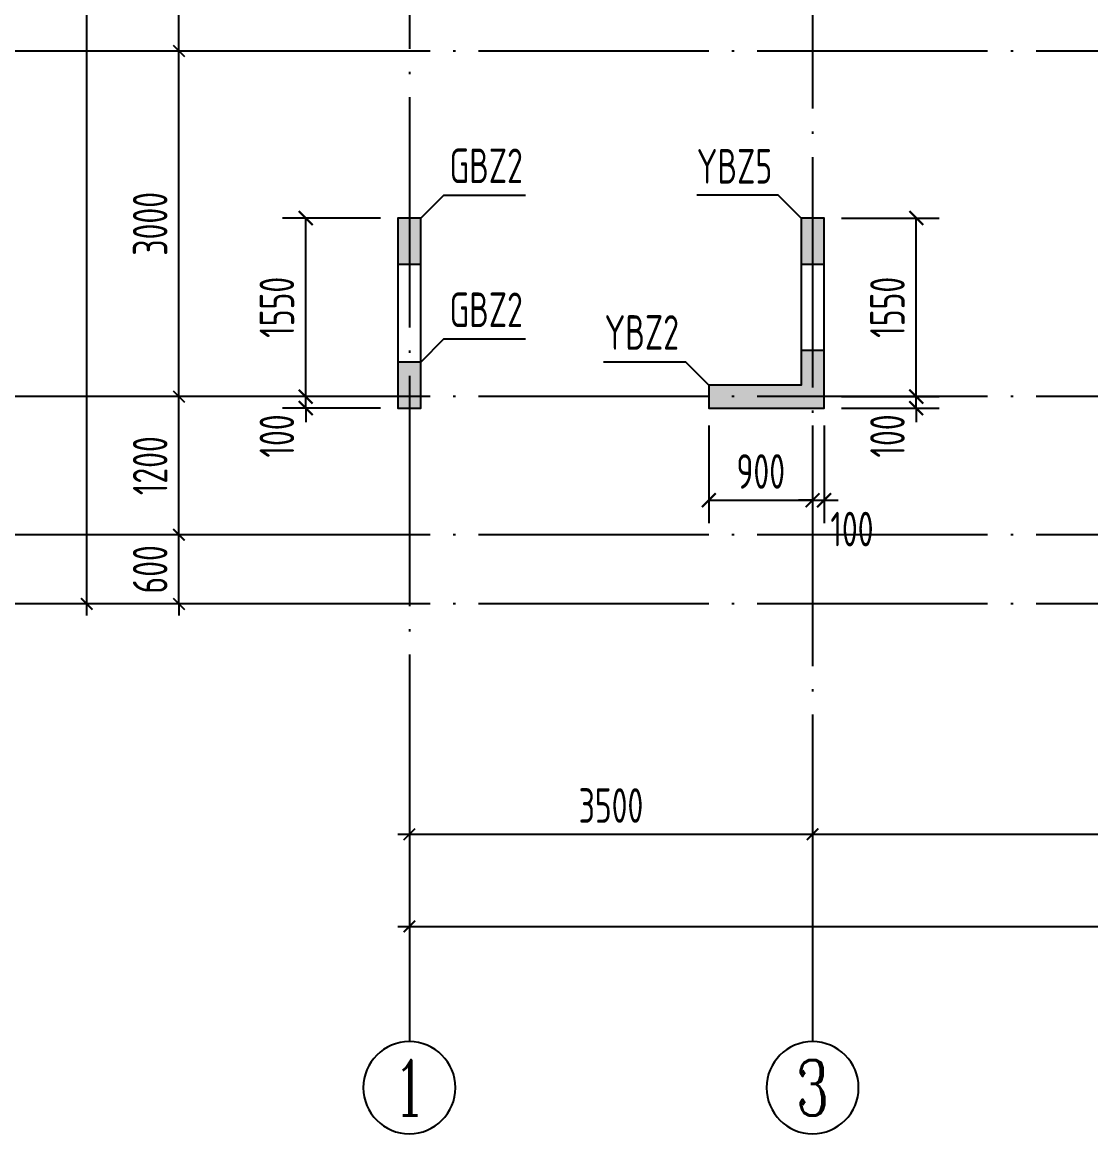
# Model space of a CAD drawing. Extents: x -668857 to 143095, y -247466 to 228182.
# Drawn here: x -330597 to -321322, y 125132 to 134782 of the extents above; entities that cross this region are included whole.
import ezdxf
from ezdxf.enums import TextEntityAlignment as Align

# ---------------------------------------------------------------- set-up
doc = ezdxf.new("R2010")
doc.units = 0
doc.header["$LTSCALE"] = 1000
doc.linetypes.add('DOTE', pattern=[2.42, 2, -0.2, 0.02, -0.2])
doc.layers.get('0').update_dxf_attribs({"linetype": 'CONTINUOUS'})
doc.layers.get('DEFPOINTS').update_dxf_attribs({"linetype": 'CONTINUOUS'})
for name, color, linetype in [('A-AXIS', 1, 'CONTINUOUS'), ('A-DOTE', 10, 'DOTE'), ('AXIS_NUM', 7, 'CONTINUOUS'), ('S-Q墙实线', 6, 'CONTINUOUS'), ('S-Q墙标注', 3, 'CONTINUOUS'), ('S-X详图填充', 252, 'CONTINUOUS'), ('S-X详图实线', 4, 'CONTINUOUS'), ('S-Y一般标注', 3, 'CONTINUOUS'), ('S-Z柱编号', 6, 'CONTINUOUS')]:
    doc.layers.add(name, color=color, linetype=linetype)
doc.styles.add('TSSD_Axis', font='complex.shx', dxfattribs={"width": 0.7, "bigfont": 'hztxt.shx'})
doc.styles.add('TSSD_DIMENSION', font='Tssdeng.shx', dxfattribs={"width": 0.7, "bigfont": 'tssdchn.shx'})
doc.styles.add('TSSD_REIN', font='tssdeng.shx', dxfattribs={"width": 0.7, "height": 300, "bigfont": 'tssdchn.shx'})
doc.styles.add('结构文字', font='zstxt.shx', dxfattribs={"width": 0.7, "bigfont": 'zshz.shx'})
doc.dimstyles.new('STRUCK', dxfattribs={"dimtxt": 400, "dimasz": 121, "dimexe": 200, "dimexo": 150, "dimgap": 115, "dimtad": 1, "dimdec": 0, "dimdsep": 46, "dimtxsty": '结构文字', "dimblk": 'ARCHTICK', "dimcen": 400, "dimclrd": 3, "dimclre": 3, "dimclrt": 7, "dimadec": 0, "dimazin": 0, "dimtfac": 1, "dimtdec": 0, "dimtix": 1, "dimtmove": 2, "dimatfit": 3, "dimldrblk": '_DIMX', "dimfxl": 0, "dimtolj": 1, "dimtzin": 0, "dimarcsym": 0})
doc.dimstyles.new('TSSD_100_100', dxfattribs={"dimtxt": 300, "dimasz": 100, "dimexe": 100, "dimexo": 250, "dimgap": 100, "dimtad": 1, "dimdec": 0, "dimzin": 0, "dimdsep": 46, "dimtxsty": 'TSSD_DIMENSION', "dimblk": 'ARCHTICK', "dimcen": 0, "dimdle": 100, "dimclrt": 7, "dimadec": 0, "dimazin": 0, "dimtfac": 1, "dimtdec": 0, "dimtix": 1, "dimtmove": 2, "dimatfit": 3, "dimldrblk": 'ARCHTICK', "dimfxl": 0, "dimtolj": 1, "dimtzin": 0, "dimarcsym": 0})

# ---------------------------------------------------------------- blocks, each defined once
blk = doc.blocks.new('_ArchTick')
at = {"color": 0, "linetype": 'ByBlock', "const_width": 0.15}
blk.add_lwpolyline([(-0.5, -0.5), (0.5, 0.5)], dxfattribs=at)
blk = doc.blocks.new('*D240')
at = {"layer": 'DEFPOINTS', "color": 0}
for p in [(2600, 5200), (3600, 5200), (3600, 4600)]:
    blk.add_point(p, dxfattribs=at)
at = {"layer": 'S-Y一般标注', "color": 0, "lineweight": -2}
for p, q in [((2600, 5200), (2600, 5300)), ((3350, 5200), (2500, 5200)), ((2600, 4600), (2600, 5200)), ((3350, 4600), (2500, 4600)), ((2600, 4600), (2600, 4500))]:
    blk.add_line(p, q, dxfattribs=at)
at = {"layer": 'S-Y一般标注', "color": 0, "lineweight": -2, "xscale": 100, "yscale": 100, "zscale": 100}
for p, rotation in [((2600, 5200), 270), ((2600, 4600), 90)]:
    blk.add_blockref('_ArchTick', p, dxfattribs=dict(at, rotation=rotation))
at = {"layer": 'S-Y一般标注', "color": 7, "insert": (2350, 4900), "char_height": 300, "attachment_point": 5, "rotation": 90, "style": 'TSSD_DIMENSION'}
blk.add_mtext('\\A1;600', dxfattribs=at)
blk = doc.blocks.new('*D241')
at = {"layer": 'DEFPOINTS', "color": 0}
for p in [(2600, 10900), (3600, 10900), (3600, 9400)]:
    blk.add_point(p, dxfattribs=at)
at = {"layer": 'S-Y一般标注', "color": 0, "lineweight": -2}
for p, q in [((2600, 9300), (2600, 11000)), ((3350, 10900), (2500, 10900)), ((3350, 9400), (2500, 9400))]:
    blk.add_line(p, q, dxfattribs=at)
at = {"layer": 'S-Y一般标注', "color": 0, "lineweight": -2, "xscale": 100, "yscale": 100, "zscale": 100}
for p, rotation in [((2600, 10900), 90), ((2600, 9400), 270)]:
    blk.add_blockref('_ArchTick', p, dxfattribs=dict(at, rotation=rotation))
at = {"layer": 'S-Y一般标注', "color": 7, "insert": (2350, 10150), "char_height": 300, "attachment_point": 5, "rotation": 90, "style": 'TSSD_DIMENSION'}
blk.add_mtext('\\A1;1500', dxfattribs=at)
blk = doc.blocks.new('*D246')
at = {"layer": 'DEFPOINTS', "color": 0}
for p in [(1800, 20100), (3600, 20100), (3600, 4600)]:
    blk.add_point(p, dxfattribs=at)
at = {"layer": 'S-Y一般标注', "color": 0, "lineweight": -2}
for p, q in [((1800, 4500), (1800, 20200)), ((3350, 20100), (1700, 20100)), ((3350, 4600), (1700, 4600))]:
    blk.add_line(p, q, dxfattribs=at)
at = {"layer": 'S-Y一般标注', "color": 0, "lineweight": -2, "xscale": 100, "yscale": 100, "zscale": 100}
for p, rotation in [((1800, 20100), 90), ((1800, 4600), 270)]:
    blk.add_blockref('_ArchTick', p, dxfattribs=dict(at, rotation=rotation))
at = {"layer": 'S-Y一般标注', "color": 7, "insert": (1550, 12350), "char_height": 300, "attachment_point": 5, "rotation": 90, "style": 'TSSD_DIMENSION'}
blk.add_mtext('\\A1;15500', dxfattribs=at)
blk = doc.blocks.new('*D250')
at = {"layer": 'DEFPOINTS', "color": 0}
for p in [(2600, 6400), (3600, 6400), (3600, 5200)]:
    blk.add_point(p, dxfattribs=at)
at = {"layer": 'S-Y一般标注', "color": 0, "lineweight": -2}
for p, q in [((2600, 5100), (2600, 6500)), ((3350, 6400), (2500, 6400)), ((3350, 5200), (2500, 5200))]:
    blk.add_line(p, q, dxfattribs=at)
at = {"layer": 'S-Y一般标注', "color": 0, "lineweight": -2, "xscale": 100, "yscale": 100, "zscale": 100}
for p, rotation in [((2600, 6400), 90), ((2600, 5200), 270)]:
    blk.add_blockref('_ArchTick', p, dxfattribs=dict(at, rotation=rotation))
at = {"layer": 'S-Y一般标注', "color": 7, "insert": (2350, 5800), "char_height": 300, "attachment_point": 5, "rotation": 90, "style": 'TSSD_DIMENSION'}
blk.add_mtext('\\A1;1200', dxfattribs=at)
blk = doc.blocks.new('*D251')
at = {"layer": 'DEFPOINTS', "color": 0}
for p in [(2600, 9400), (3600, 9400), (3600, 6400)]:
    blk.add_point(p, dxfattribs=at)
at = {"layer": 'S-Y一般标注', "color": 0, "lineweight": -2}
for p, q in [((2600, 6300), (2600, 9500)), ((3350, 9400), (2500, 9400)), ((3350, 6400), (2500, 6400))]:
    blk.add_line(p, q, dxfattribs=at)
at = {"layer": 'S-Y一般标注', "color": 0, "lineweight": -2, "xscale": 100, "yscale": 100, "zscale": 100}
for p, rotation in [((2600, 9400), 90), ((2600, 6400), 270)]:
    blk.add_blockref('_ArchTick', p, dxfattribs=dict(at, rotation=rotation))
at = {"layer": 'S-Y一般标注', "color": 7, "insert": (2350, 7900), "char_height": 300, "attachment_point": 5, "rotation": 90, "style": 'TSSD_DIMENSION'}
blk.add_mtext('\\A1;3000', dxfattribs=at)
blk = doc.blocks.new('ts_axno')
at = {"color": 0, "linetype": 'ByBlock', "lineweight": -2}
blk.add_circle((0, 0), 0.5, dxfattribs=at)
at = {"color": 0, "linetype": 'ByBlock', "lineweight": -2, "style": 'TSSD_Axis', "width": 0.7}
blk.add_attdef('A', text='', height=0.6, dxfattribs=at).set_placement((0, 0), align=Align.MIDDLE_CENTER)
blk = doc.blocks.new('*D256')
at = {"layer": 'DEFPOINTS', "color": 0}
for p in [(8100, 3600), (13900, 3600), (13900, 2600)]:
    blk.add_point(p, dxfattribs=at)
at = {"layer": 'S-Y一般标注', "color": 0, "lineweight": -2}
for p, q in [((8100, 3350), (8100, 2500)), ((13900, 3350), (13900, 2500)), ((8000, 2600), (14000, 2600))]:
    blk.add_line(p, q, dxfattribs=at)
at = {"layer": 'S-Y一般标注', "color": 0, "lineweight": -2, "xscale": 100, "yscale": 100, "zscale": 100, "rotation": 180}
blk.add_blockref('_ArchTick', (8100, 2600), dxfattribs=at)
at = {"layer": 'S-Y一般标注', "color": 0, "lineweight": -2, "xscale": 100, "yscale": 100, "zscale": 100}
blk.add_blockref('_ArchTick', (13900, 2600), dxfattribs=at)
at = {"layer": 'S-Y一般标注', "color": 7, "insert": (11000, 2850), "char_height": 300, "attachment_point": 5, "style": 'TSSD_DIMENSION'}
blk.add_mtext('\\A1;5800', dxfattribs=at)
blk = doc.blocks.new('*D264')
at = {"layer": 'DEFPOINTS', "color": 0}
for p in [(4600, 3600), (54600, 3600), (54600, 1800)]:
    blk.add_point(p, dxfattribs=at)
at = {"layer": 'S-Y一般标注', "color": 0, "lineweight": -2}
for p, q in [((4600, 3350), (4600, 1700)), ((54600, 3350), (54600, 1700)), ((4500, 1800), (54700, 1800))]:
    blk.add_line(p, q, dxfattribs=at)
at = {"layer": 'S-Y一般标注', "color": 0, "lineweight": -2, "xscale": 100, "yscale": 100, "zscale": 100, "rotation": 180}
blk.add_blockref('_ArchTick', (4600, 1800), dxfattribs=at)
at = {"layer": 'S-Y一般标注', "color": 0, "lineweight": -2, "xscale": 100, "yscale": 100, "zscale": 100}
blk.add_blockref('_ArchTick', (54600, 1800), dxfattribs=at)
at = {"layer": 'S-Y一般标注', "color": 7, "insert": (29600, 2050), "char_height": 300, "attachment_point": 5, "style": 'TSSD_DIMENSION'}
blk.add_mtext('\\A1;50000', dxfattribs=at)
blk = doc.blocks.new('*D266')
at = {"layer": 'DEFPOINTS', "color": 0}
for p in [(4600, 3600), (8100, 3600), (8100, 2600)]:
    blk.add_point(p, dxfattribs=at)
at = {"layer": 'S-Y一般标注', "color": 0, "lineweight": -2}
for p, q in [((4600, 3350), (4600, 2500)), ((8100, 3350), (8100, 2500)), ((4500, 2600), (8200, 2600))]:
    blk.add_line(p, q, dxfattribs=at)
at = {"layer": 'S-Y一般标注', "color": 0, "lineweight": -2, "xscale": 100, "yscale": 100, "zscale": 100, "rotation": 180}
blk.add_blockref('_ArchTick', (4600, 2600), dxfattribs=at)
at = {"layer": 'S-Y一般标注', "color": 0, "lineweight": -2, "xscale": 100, "yscale": 100, "zscale": 100}
blk.add_blockref('_ArchTick', (8100, 2600), dxfattribs=at)
at = {"layer": 'S-Y一般标注', "color": 7, "insert": (6350, 2850), "char_height": 300, "attachment_point": 5, "style": 'TSSD_DIMENSION'}
blk.add_mtext('\\A1;3500', dxfattribs=at)
blk = doc.blocks.new('*D1665')
at = {"layer": 'DEFPOINTS', "color": 0}
for p in [(-328136.8, 131532.3), (-327336.8, 131532.3), (-327336.8, 131432.3)]:
    blk.add_point(p, dxfattribs=at)
at = {"layer": 'S-Q墙标注', "color": 3, "lineweight": -2}
for p, q in [((-328136.8, 131532.3), (-328136.8, 131653.3)), ((-327486.8, 131532.3), (-328336.8, 131532.3)), ((-328136.8, 131432.3), (-328136.8, 131532.3)), ((-327486.8, 131432.3), (-328336.8, 131432.3)), ((-328136.8, 131432.3), (-328136.8, 131311.3))]:
    blk.add_line(p, q, dxfattribs=at)
at = {"layer": 'S-Q墙标注', "color": 3, "lineweight": -2, "xscale": 121, "yscale": 121, "zscale": 121}
for p, rotation in [((-328136.8, 131532.3), 270), ((-328136.8, 131432.3), 90)]:
    blk.add_blockref('_ArchTick', p, dxfattribs=dict(at, rotation=rotation))
at = {"layer": 'S-Q墙标注', "color": 7, "insert": (-328386.8, 131190.4), "char_height": 300, "attachment_point": 5, "rotation": 90, "style": 'TSSD_REIN'}
blk.add_mtext('\\A1;100', dxfattribs=at)
blk = doc.blocks.new('_DIMX')
blk.add_line((-150, 0), (150, 0))
at = {"const_width": 50}
blk.add_lwpolyline([(-70, -70), (70, 70)], dxfattribs=at)
blk = doc.blocks.new('*D1666')
at = {"layer": 'DEFPOINTS', "color": 0}
for p in [(-328136.8, 133082.3), (-327336.8, 133082.3), (-327336.8, 131532.3)]:
    blk.add_point(p, dxfattribs=at)
at = {"layer": 'S-Q墙标注', "color": 3, "lineweight": -2}
for p, q in [((-327486.8, 133082.3), (-328336.8, 133082.3)), ((-328136.8, 131532.3), (-328136.8, 133082.3)), ((-327486.8, 131532.3), (-328336.8, 131532.3))]:
    blk.add_line(p, q, dxfattribs=at)
at = {"layer": 'S-Q墙标注', "color": 3, "lineweight": -2, "xscale": 121, "yscale": 121, "zscale": 121}
for p, rotation in [((-328136.8, 133082.3), 90), ((-328136.8, 131532.3), 270)]:
    blk.add_blockref('_ArchTick', p, dxfattribs=dict(at, rotation=rotation))
at = {"layer": 'S-Q墙标注', "color": 7, "insert": (-328386.8, 132307.3), "char_height": 300, "attachment_point": 5, "rotation": 90, "style": 'TSSD_REIN'}
blk.add_mtext('\\A1;1550', dxfattribs=at)
blk = doc.blocks.new('*D1669')
at = {"layer": 'DEFPOINTS', "color": 0}
for p in [(-323636.8, 131532.3), (-322836.8, 131532.3), (-323636.8, 131432.3)]:
    blk.add_point(p, dxfattribs=at)
at = {"layer": 'S-Q墙标注', "color": 3, "lineweight": -2}
for p, q in [((-322836.8, 131532.3), (-322836.8, 131653.3)), ((-323486.8, 131532.3), (-322636.8, 131532.3)), ((-322836.8, 131432.3), (-322836.8, 131532.3)), ((-323486.8, 131432.3), (-322636.8, 131432.3)), ((-322836.8, 131432.3), (-322836.8, 131311.3))]:
    blk.add_line(p, q, dxfattribs=at)
at = {"layer": 'S-Q墙标注', "color": 3, "lineweight": -2, "xscale": 121, "yscale": 121, "zscale": 121}
for p, rotation in [((-322836.8, 131532.3), 270), ((-322836.8, 131432.3), 90)]:
    blk.add_blockref('_ArchTick', p, dxfattribs=dict(at, rotation=rotation))
at = {"layer": 'S-Q墙标注', "color": 7, "insert": (-323086.8, 131190.4), "char_height": 300, "attachment_point": 5, "rotation": 90, "style": 'TSSD_REIN'}
blk.add_mtext('\\A1;100', dxfattribs=at)
blk = doc.blocks.new('*D1536')
at = {"layer": 'DEFPOINTS', "color": 0}
for p in [(-323636.8, 133082.3), (-322836.8, 133082.3), (-323636.8, 131532.3)]:
    blk.add_point(p, dxfattribs=at)
at = {"layer": 'S-Q墙标注', "color": 3, "lineweight": -2}
for p, q in [((-323486.8, 133082.3), (-322636.8, 133082.3)), ((-322836.8, 131532.3), (-322836.8, 133082.3)), ((-323486.8, 131532.3), (-322636.8, 131532.3))]:
    blk.add_line(p, q, dxfattribs=at)
at = {"layer": 'S-Q墙标注', "color": 3, "lineweight": -2, "xscale": 121, "yscale": 121, "zscale": 121}
for p, rotation in [((-322836.8, 133082.3), 90), ((-322836.8, 131532.3), 270)]:
    blk.add_blockref('_ArchTick', p, dxfattribs=dict(at, rotation=rotation))
at = {"layer": 'S-Q墙标注', "color": 7, "insert": (-323086.8, 132307.3), "char_height": 300, "attachment_point": 5, "rotation": 90, "style": 'TSSD_REIN'}
blk.add_mtext('\\A1;1550', dxfattribs=at)
blk = doc.blocks.new('*D1537')
at = {"layer": 'DEFPOINTS', "color": 0}
for p in [(-324636.8, 131432.3), (-323736.8, 131432.3), (-323736.8, 130632.3)]:
    blk.add_point(p, dxfattribs=at)
at = {"layer": 'S-Q墙标注', "color": 3, "lineweight": -2}
for p, q in [((-324636.8, 131282.3), (-324636.8, 130432.3)), ((-323736.8, 131282.3), (-323736.8, 130432.3)), ((-324636.8, 130632.3), (-323736.8, 130632.3))]:
    blk.add_line(p, q, dxfattribs=at)
at = {"layer": 'S-Q墙标注', "color": 3, "lineweight": -2, "xscale": 121, "yscale": 121, "zscale": 121, "rotation": 180}
blk.add_blockref('_ArchTick', (-324636.8, 130632.3), dxfattribs=at)
at = {"layer": 'S-Q墙标注', "color": 3, "lineweight": -2, "xscale": 121, "yscale": 121, "zscale": 121}
blk.add_blockref('_ArchTick', (-323736.8, 130632.3), dxfattribs=at)
at = {"layer": 'S-Q墙标注', "color": 7, "insert": (-324186.8, 130882.3), "char_height": 300, "attachment_point": 5, "style": 'TSSD_REIN'}
blk.add_mtext('\\A1;900', dxfattribs=at)
blk = doc.blocks.new('*D1538')
at = {"layer": 'DEFPOINTS', "color": 0}
for p in [(-323736.8, 131432.3), (-323636.8, 131432.3), (-323636.8, 130632.3)]:
    blk.add_point(p, dxfattribs=at)
at = {"layer": 'S-Q墙标注', "color": 3, "lineweight": -2}
for p, q in [((-323736.8, 131282.3), (-323736.8, 130432.3)), ((-323636.8, 131282.3), (-323636.8, 130432.3)), ((-323736.8, 130632.3), (-323857.8, 130632.3)), ((-323736.8, 130632.3), (-323636.8, 130632.3)), ((-323636.8, 130632.3), (-323515.8, 130632.3))]:
    blk.add_line(p, q, dxfattribs=at)
at = {"layer": 'S-Q墙标注', "color": 3, "lineweight": -2, "xscale": 121, "yscale": 121, "zscale": 121}
blk.add_blockref('_ArchTick', (-323736.8, 130632.3), dxfattribs=at)
at = {"layer": 'S-Q墙标注', "color": 3, "lineweight": -2, "xscale": 121, "yscale": 121, "zscale": 121, "rotation": 180}
blk.add_blockref('_ArchTick', (-323636.8, 130632.3), dxfattribs=at)
at = {"layer": 'S-Q墙标注', "color": 7, "insert": (-323394.9, 130382.3), "char_height": 300, "attachment_point": 5, "style": 'TSSD_REIN'}
blk.add_mtext('\\A1;100', dxfattribs=at)
blk = doc.blocks.new('20210726.16350016')
at = {"layer": 'A-AXIS'}
for p, q in [((3600, 9400), (800, 9400)), ((3600, 6400), (800, 6400)), ((3600, 5200), (800, 5200)), ((3600, 4600), (800, 4600)), ((4600, 3600), (4600, 800)), ((8100, 3600), (8100, 800))]:
    blk.add_line(p, q, dxfattribs=at)
at = {"layer": 'A-DOTE'}
for p, q in [((4600, 21100), (4600, 3600)), ((8100, 10900), (8100, 3600)), ((55600, 9400), (3600, 9400)), ((55600, 6400), (3600, 6400)), ((55600, 5200), (3600, 5200)), ((55600, 4600), (3600, 4600))]:
    blk.add_line(p, q, dxfattribs=at)
at = {"layer": 'A-AXIS'}
ref = blk.add_blockref('ts_axno', (4600, 400), dxfattribs=dict(at, xscale=-800, yscale=800, zscale=800, rotation=180))
ref.add_attrib('1', '1', dxfattribs={"layer": 'AXIS_NUM', "height": 480, "style": 'TSSD_Axis', "width": 0.7}).set_placement((4600, 400), align=Align.MIDDLE_CENTER)
ref = blk.add_blockref('ts_axno', (8100, 400), dxfattribs=dict(at, xscale=-800, yscale=800, zscale=800, rotation=180))
ref.add_attrib('2', '3', dxfattribs={"layer": 'AXIS_NUM', "height": 480, "style": 'TSSD_Axis', "width": 0.7}).set_placement((8100, 400), align=Align.MIDDLE_CENTER)
at = {"layer": 'S-Y一般标注'}
for base, p1, p2, picture, middle in [((1800, 20100), (3600, 4600), (3600, 20100), '*D246', (1550, 12350)), ((2600, 10900), (3600, 9400), (3600, 10900), '*D241', (2350, 10150)), ((2600, 9400), (3600, 6400), (3600, 9400), '*D251', (2350, 7900)), ((2600, 6400), (3600, 5200), (3600, 6400), '*D250', (2350, 5800)), ((2600, 5200), (3600, 4600), (3600, 5200), '*D240', (2350, 4900))]:
    dim = blk.add_linear_dim(base=base, p1=p1, p2=p2, angle=90, dimstyle='TSSD_100_100', dxfattribs=at)
    dim.commit()
    dim.dimension.update_dxf_attribs({"geometry": picture, "text_midpoint": middle})
for base, p1, p2, picture, middle in [((54600, 1800), (4600, 3600), (54600, 3600), '*D264', (29600, 2050)), ((8100, 2600), (4600, 3600), (8100, 3600), '*D266', (6350, 2850)), ((13900, 2600), (8100, 3600), (13900, 3600), '*D256', (11000, 2850))]:
    dim = blk.add_linear_dim(base=base, p1=p1, p2=p2, dimstyle='TSSD_100_100', dxfattribs=at)
    dim.commit()
    dim.dimension.update_dxf_attribs({"geometry": picture, "text_midpoint": middle})

msp = doc.modelspace()

# ---------------------------------------------------------------- hatches: boundary and pattern name
at = {"layer": 'S-X详图填充'}
h = msp.add_hatch(color=256, dxfattribs=at)
h.dxf.hatch_style = 1
h.paths.add_polyline_path([(-327336.84, 132682.27), (-327136.84, 132682.27), (-327136.84, 133082.27), (-327336.84, 133082.27)])
h = msp.add_hatch(color=256, dxfattribs=at)
h.dxf.hatch_style = 1
h.paths.add_polyline_path([(-323836.84, 132682.31), (-323636.84, 132682.31), (-323636.84, 133082.31), (-323836.84, 133082.31)])
h = msp.add_hatch(color=256, dxfattribs=at)
h.dxf.hatch_style = 1
h.paths.add_polyline_path([(-323636.84, 131932.31), (-323836.84, 131932.31), (-323836.84, 131632.31), (-324636.83, 131632.31), (-324636.83, 131432.31), (-323636.84, 131432.31)])
h = msp.add_hatch(color=256, dxfattribs=at)
h.dxf.hatch_style = 1
h.paths.add_polyline_path([(-327136.84, 131832.31), (-327336.84, 131832.31), (-327336.84, 131432.31), (-327136.84, 131432.31)])

# ---------------------------------------------------------------- linework, layer by layer
at = {"layer": 'S-Q墙实线'}
msp.add_lwpolyline([(-327136.84, 131432.31), (-327136.84, 133082.27), (-327336.84, 133082.27), (-327336.84, 131432.31)], close=True, dxfattribs=at)
msp.add_lwpolyline([(-324536.85, 131632.31), (-324636.83, 131632.31), (-324636.83, 131432.31), (-324536.85, 131432.31), (-323636.84, 131432.31), (-323636.84, 133082.31), (-323836.84, 133082.31), (-323836.84, 131632.31), (-324536.85, 131632.31)], dxfattribs=at)
at = {"layer": 'S-X详图实线'}
for points in [[(-327336.84, 132682.27), (-327136.84, 132682.27), (-327136.84, 133082.27), (-327336.84, 133082.27), (-327336.84, 132682.27)], [(-323836.84, 132682.31), (-323636.84, 132682.31), (-323636.84, 133082.31), (-323836.84, 133082.31), (-323836.84, 132682.31)], [(-323636.84, 131932.31), (-323836.84, 131932.31), (-323836.84, 131632.31), (-324636.83, 131632.31), (-324636.83, 131432.31), (-323636.84, 131432.31), (-323636.84, 131932.31)], [(-327136.84, 131832.31), (-327336.84, 131832.31), (-327336.84, 131432.31), (-327136.84, 131432.31), (-327136.84, 131832.31)]]:
    msp.add_lwpolyline(points, close=True, dxfattribs=at)
at = {"layer": 'S-Z柱编号', "color": 7}
for points in [[(-327136.84, 133082.27), (-326936.84, 133282.27), (-326229.45, 133282.27)], [(-323836.84, 133082.31), (-324036.84, 133282.31), (-324740.71, 133282.31)], [(-327136.84, 131832.31), (-326936.84, 132032.31), (-326229.45, 132032.31)], [(-324636.83, 131632.31), (-324836.83, 131832.31), (-325552.05, 131832.31)]]:
    msp.add_lwpolyline(points, dxfattribs=at)

# ---------------------------------------------------------------- block references
at = {"layer": 'A-DOTE'}
msp.add_blockref('20210726.16350016', (-331836.85, 125132.26), dxfattribs=at)

# ---------------------------------------------------------------- texts
at = {"layer": 'S-Z柱编号', "color": 7, "style": 'TSSD_REIN', "width": 0.7}
for s, p in [('GBZ2', (-326887.86, 133296.01)), ('YBZ5', (-324742.6, 133291.59)), ('GBZ2', (-326887.86, 132046.05)), ('YBZ2', (-325542.6, 131849.15))]:
    msp.add_text(s, height=300, dxfattribs=at).set_placement(p, align=Align.BOTTOM_LEFT)

# ---------------------------------------------------------------- dimensions: what is measured, and where the dimension line sits
at = {"layer": 'S-Q墙标注'}
for base, p1, p2, picture, middle in [((-328136.84, 133082.27), (-327336.84, 131532.31), (-327336.84, 133082.27), '*D1666', (-328386.84, 132307.29)), ((-322836.84, 133082.31), (-323636.84, 131532.31), (-323636.84, 133082.31), '*D1536', (-323086.84, 132307.31))]:
    dim = msp.add_linear_dim(base=base, p1=p1, p2=p2, angle=90, dimstyle='STRUCK', override={"dimtxt": 300, "dimgap": 100, "dimtxsty": 'TSSD_REIN'}, dxfattribs=at)
    dim.commit()
    dim.dimension.update_dxf_attribs({"geometry": picture, "text_midpoint": middle})
for base, p1, p2, picture, middle in [((-328136.84, 131532.31), (-327336.84, 131432.31), (-327336.84, 131532.31), '*D1665', (-328386.84, 131190.38)), ((-322836.84, 131532.31), (-323636.84, 131432.31), (-323636.84, 131532.31), '*D1669', (-323086.84, 131190.38))]:
    dim = msp.add_linear_dim(base=base, p1=p1, p2=p2, angle=90, dimstyle='STRUCK', override={"dimtxt": 300, "dimgap": 100, "dimtxsty": 'TSSD_REIN'}, dxfattribs=at)
    dim.commit()
    dim.dimension.update_dxf_attribs({"geometry": picture, "text_midpoint": middle, "dimtype": 160})
dim = msp.add_linear_dim(base=(-323736.85, 130632.31), p1=(-324636.83, 131432.31), p2=(-323736.85, 131432.31), dimstyle='STRUCK', override={"dimtxt": 300, "dimgap": 100, "dimtxsty": 'TSSD_REIN'}, dxfattribs=at)
dim.commit()
dim.dimension.update_dxf_attribs({"geometry": '*D1537', "text_midpoint": (-324186.84, 130882.31)})
dim = msp.add_linear_dim(base=(-323636.84, 130632.31), p1=(-323736.85, 131432.31), p2=(-323636.84, 131432.31), dimstyle='STRUCK', override={"dimtxt": 300, "dimgap": 100, "dimtxsty": 'TSSD_REIN'}, dxfattribs=at)
dim.commit()
dim.dimension.update_dxf_attribs({"geometry": '*D1538', "text_midpoint": (-323394.91, 130382.31), "dimtype": 160})

doc.saveas('drawing.dxf')
